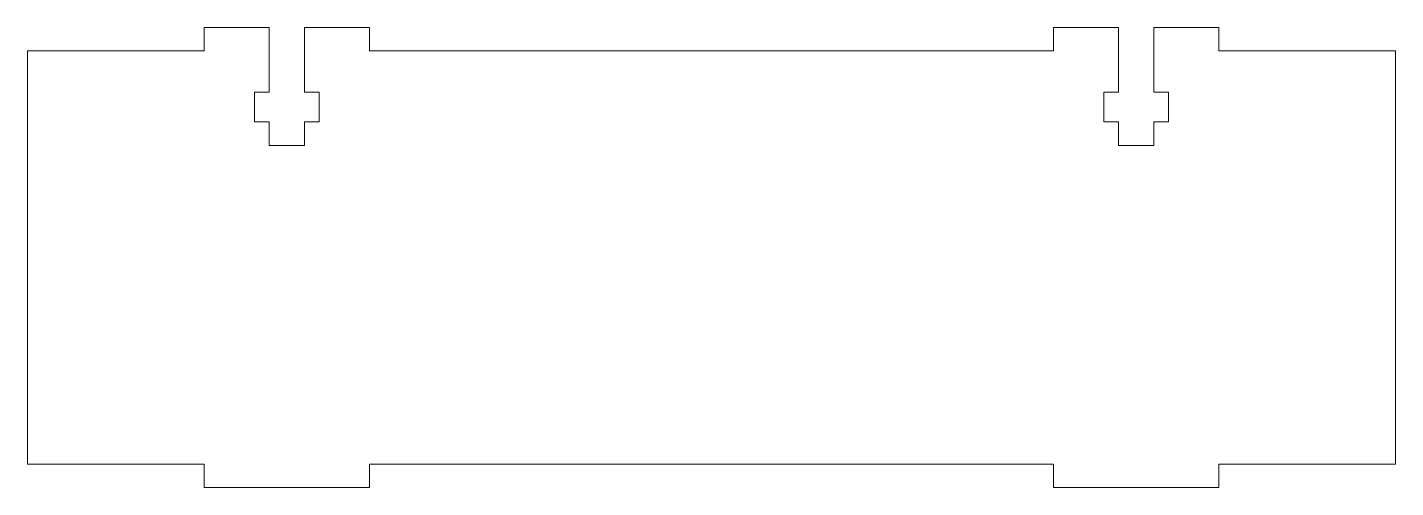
# Model space of a CAD drawing. Header units: millimetres. Extents: x 0 to 116, y -2 to 37.
import ezdxf

# ---------------------------------------------------------------- set-up
doc = ezdxf.new("R2010")
doc.units = ezdxf.units.MM

msp = doc.modelspace()

# ---------------------------------------------------------------- linework, layer by layer
at = {"color": 7, "linetype": 'Continuous', "lineweight": 15}
for p, q in [((15, 37), (15, 35)), ((20.5, 37), (15, 37)), ((20.5, 31.5), (20.5, 37)), ((23.5, 37), (23.5, 31.5)), ((29, 37), (23.5, 37)), ((29, 35), (29, 37)), ((87, 37), (87, 35)), ((92.5, 37), (87, 37)), ((92.5, 31.5), (92.5, 37)), ((95.5, 37), (95.5, 31.5)), ((101, 37), (95.5, 37)), ((101, 35), (101, 37)), ((15, 35), (0, 35)), ((0, 35), (0, 0)), ((87, 35), (29, 35)), ((116, 35), (101, 35)), ((116, 0), (116, 35)), ((19.25, 31.5), (20.5, 31.5)), ((19.25, 29), (19.25, 31.5)), ((23.5, 31.5), (24.75, 31.5)), ((24.75, 31.5), (24.75, 29)), ((91.25, 31.5), (92.5, 31.5)), ((91.25, 29), (91.25, 31.5)), ((95.5, 31.5), (96.75, 31.5)), ((96.75, 31.5), (96.75, 29)), ((20.5, 29), (19.25, 29)), ((20.5, 27), (20.5, 29)), ((23.5, 29), (23.5, 27)), ((24.75, 29), (23.5, 29)), ((92.5, 29), (91.25, 29)), ((92.5, 27), (92.5, 29)), ((95.5, 29), (95.5, 27)), ((96.75, 29), (95.5, 29)), ((23.5, 27), (20.5, 27)), ((95.5, 27), (92.5, 27)), ((0, 0), (15, 0)), ((15, 0), (15, -2)), ((29, 0), (87, 0)), ((29, -2), (29, 0)), ((87, 0), (87, -2)), ((101, 0), (116, 0)), ((101, -2), (101, 0)), ((15, -2), (29, -2)), ((87, -2), (101, -2))]:
    msp.add_line(p, q, dxfattribs=at)

doc.saveas('drawing.dxf')
